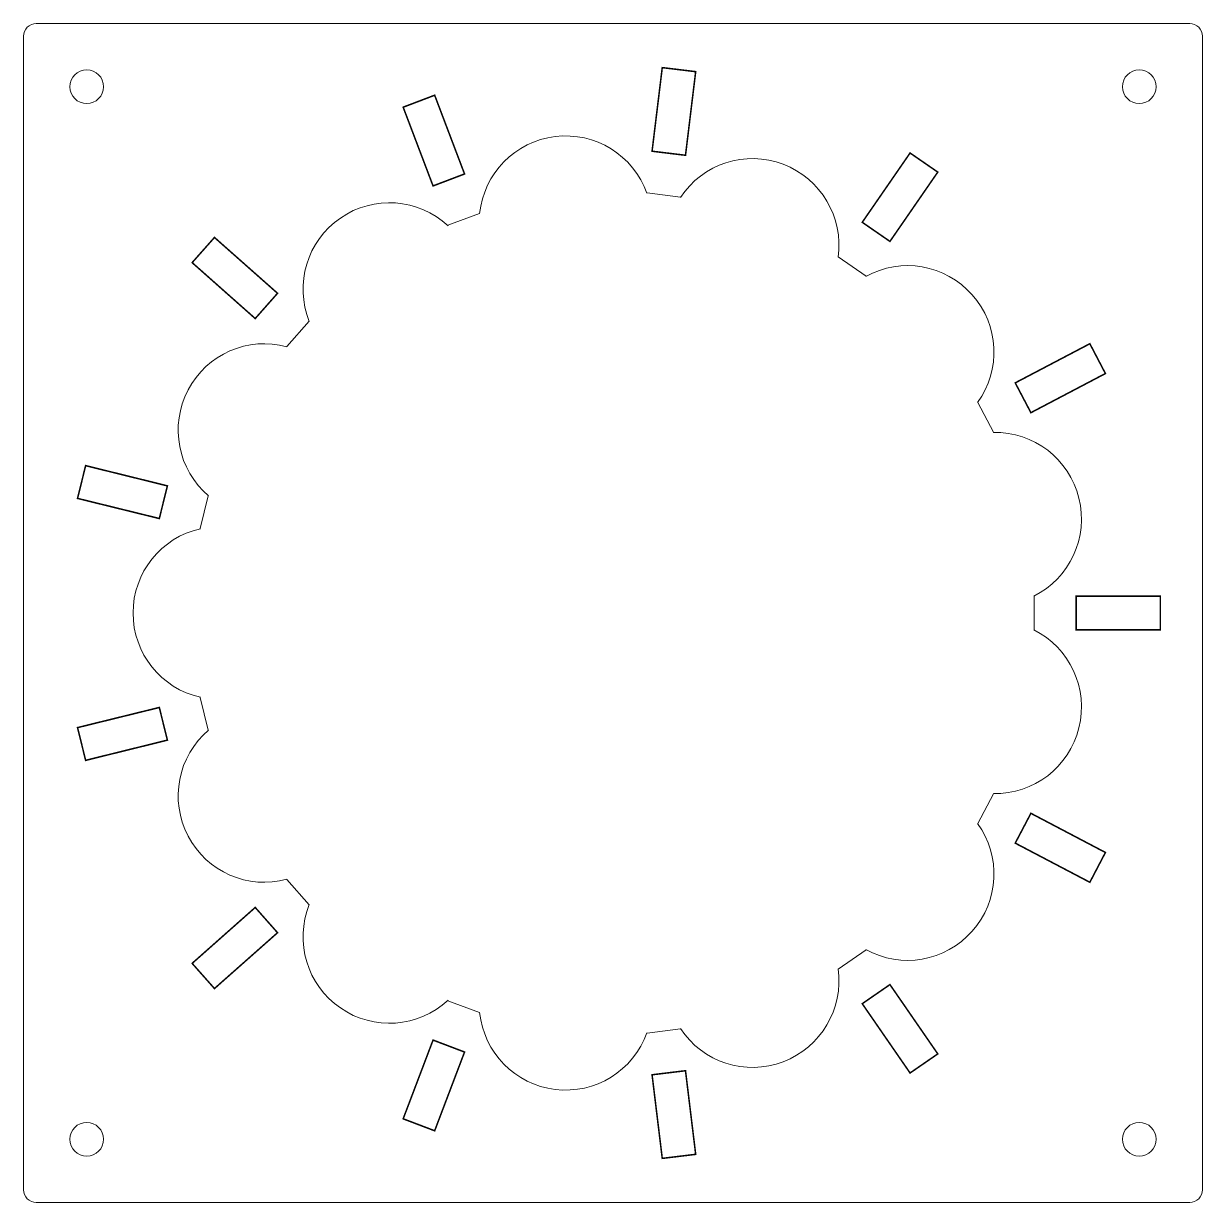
# Model space of a CAD drawing. Header units: millimetres. Extents: x -70 to 70, y -70 to 70.
import ezdxf

# ---------------------------------------------------------------- set-up
doc = ezdxf.new("R2010")
doc.units = ezdxf.units.MM
doc.linetypes.add('K5LT32768', pattern=[0])
doc.linetypes.add('K5LT32769', pattern=[0])

msp = doc.modelspace()

# ---------------------------------------------------------------- linework, layer by layer
at = {"color": 7, "linetype": 'K5LT32768', "lineweight": 18}
for p, q in [((68.5, 70), (-68.5, 70)), ((-70, 68.5), (-70, -68.5)), ((70, -68.5), (70, 68.5)), ((4.04, 49.88), (8.01, 49.39)), ((-19.6, 46.04), (-15.86, 47.46)), ((26.76, 42.29), (30.05, 40.01)), ((-38.75, 31.66), (-36.1, 34.65)), ((43.34, 25.01), (45.2, 21.47)), ((45.2, 21.47), (45.17, 21.45)), ((-49.03, 10.02), (-48.07, 13.91)), ((49.96, 2), (50, 2)), ((50, 2), (50, -2)), ((-48.07, -13.91), (-49.03, -10.02)), ((45.2, -21.47), (43.34, -25.01)), ((-36.1, -34.65), (-38.75, -31.66)), ((30.05, -40.01), (26.76, -42.29)), ((-15.86, -47.46), (-19.6, -46.04)), ((8.01, -49.39), (4.04, -49.88)), ((-68.5, -70), (68.5, -70))]:
    msp.add_line(p, q, dxfattribs=at)
at = {"color": 7, "linetype": 'K5LT32769', "lineweight": 18}
msp.add_lwpolyline([(68.5, 70), (-68.5, 70, 0.414214), (-70, 68.5), (-70, -68.5, 0.414214), (-68.5, -70), (68.5, -70, 0.414214), (70, -68.5), (70, 68.5, 0.414214)], format="xyb", close=True, dxfattribs=at)
at = {"color": 7, "linetype": 'K5LT32768', "const_width": 0.18}
for points in [[(8.61, 54.36), (4.64, 54.84), (5.85, 64.77), (9.82, 64.29)], [(-17.63, 52.14), (-21.37, 50.72), (-24.92, 60.07), (-21.18, 61.49)], [(32.89, 44.13), (29.6, 46.4), (35.28, 54.63), (38.57, 52.36)], [(-39.84, 37.97), (-42.49, 34.97), (-49.98, 41.61), (-47.33, 44.6)], [(49.63, 23.79), (47.77, 27.33), (56.63, 31.98), (58.48, 28.44)], [(-52.92, 15.1), (-53.88, 11.22), (-63.59, 13.61), (-62.63, 17.5)], [(55, 2), (65, 2), (65, -2), (55, -2)], [(-53.88, -11.22), (-52.92, -15.1), (-62.63, -17.5), (-63.59, -13.61)], [(47.77, -27.33), (49.63, -23.79), (58.48, -28.44), (56.63, -31.98)], [(-42.49, -34.97), (-39.84, -37.97), (-47.33, -44.6), (-49.98, -41.61)], [(29.6, -46.4), (32.89, -44.13), (38.57, -52.36), (35.28, -54.63)], [(-21.37, -50.72), (-17.63, -52.14), (-21.18, -61.49), (-24.92, -60.07)], [(4.64, -54.84), (8.61, -54.36), (9.82, -64.29), (5.85, -64.77)]]:
    msp.add_lwpolyline(points, close=True, dxfattribs=at)
at = {"color": 7, "linetype": 'K5LT32768', "lineweight": 18}
for centre in [(-62.5, 62.5), (-62.5, 62.5), (62.5, 62.5), (62.5, 62.5), (-62.5, -62.5), (-62.5, -62.5), (62.5, -62.5), (62.5, -62.5)]:
    msp.add_circle(centre, 2, dxfattribs=at)
for centre, start, end in [((-5.63, 46.4), 19.5918, 174.2544), ((16.57, 43.7), 351.8995, 146.5621), ((-26.55, 38.46), 47.2841, 201.9467), ((34.98, 30.99), 324.2072, 118.8697), ((-41.38, 21.72), 74.9764, 229.639), ((45.38, 11.18), 296.5149, 91.1774), ((-46.74, 0), 102.6687, 257.3313), ((45.38, -11.18), 268.8226, 63.4851), ((-41.38, -21.72), 130.361, 285.0236), ((34.98, -30.99), 241.1303, 35.7928), ((-26.55, -38.46), 158.0533, 312.7159), ((16.57, -43.7), 213.4379, 8.1005), ((-5.63, -46.4), 185.7456, 340.4082)]:
    msp.add_arc(centre, 10.26, start, end, dxfattribs=at)

doc.saveas('drawing.dxf')
